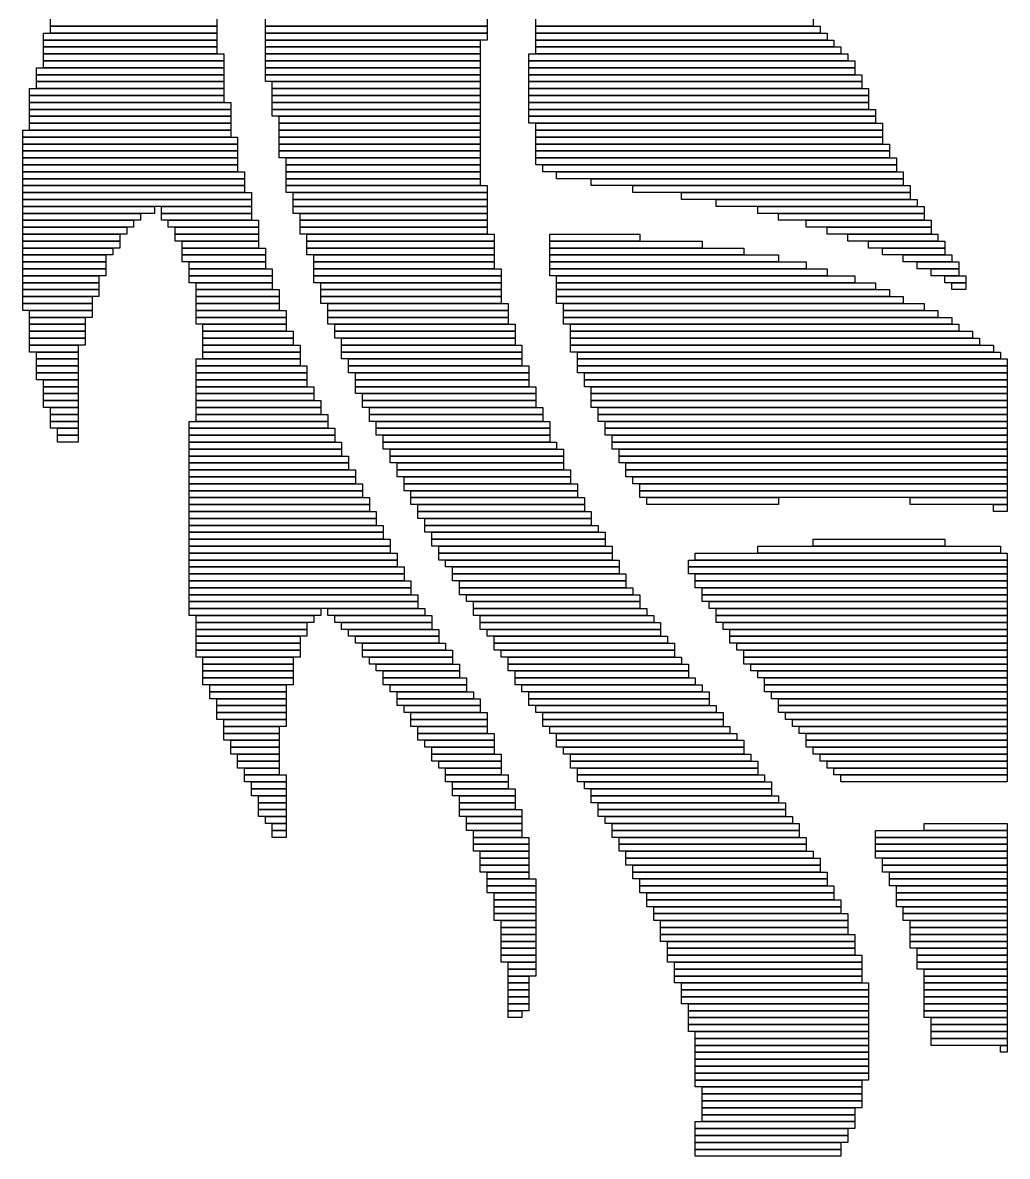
# Model space of a CAD drawing. Extents: x 445 to 599, y 347 to 678.
# Drawn here: x 457 to 599, y 347 to 510.5 of the extents above; entities that cross this region are included whole.
import ezdxf

# ---------------------------------------------------------------- set-up
doc = ezdxf.new("R2010")
doc.units = 0

msp = doc.modelspace()

# ---------------------------------------------------------------- linework, layer by layer
for p, q in [((461, 510), (461, 511)), ((485, 511), (485, 510)), ((492, 510), (492, 511)), ((524, 511), (524, 510)), ((531, 510), (531, 511)), ((571, 511), (571, 510)), ((460, 509), (485, 509)), ((460, 508), (460, 509)), ((485, 510), (461, 510)), ((461, 510), (485, 510)), ((461, 509), (461, 510)), ((485, 509), (461, 509)), ((485, 510), (485, 509)), ((485, 509), (485, 508)), ((524, 510), (492, 510)), ((492, 510), (524, 510)), ((492, 509), (492, 510)), ((524, 509), (492, 509)), ((492, 509), (524, 509)), ((492, 508), (492, 509)), ((524, 510), (524, 509)), ((524, 509), (524, 508)), ((571, 510), (531, 510)), ((531, 510), (572, 510)), ((531, 509), (531, 510)), ((572, 509), (531, 509)), ((531, 509), (573, 509)), ((531, 508), (531, 509)), ((572, 510), (572, 509)), ((573, 509), (573, 508)), ((485, 508), (460, 508)), ((460, 508), (485, 508)), ((460, 507), (460, 508)), ((485, 507), (460, 507)), ((460, 507), (485, 507)), ((460, 506), (460, 507)), ((485, 508), (485, 507)), ((485, 507), (485, 506)), ((524, 508), (492, 508)), ((492, 508), (523, 508)), ((492, 507), (492, 508)), ((523, 507), (492, 507)), ((492, 507), (523, 507)), ((492, 506), (492, 507)), ((523, 508), (523, 507)), ((523, 507), (523, 506)), ((573, 508), (531, 508)), ((531, 508), (574, 508)), ((531, 507), (531, 508)), ((574, 507), (531, 507)), ((531, 507), (575, 507)), ((531, 506), (531, 507)), ((574, 508), (574, 507)), ((575, 507), (575, 506)), ((485, 506), (460, 506)), ((460, 506), (486, 506)), ((460, 505), (460, 506)), ((486, 506), (486, 505)), ((523, 506), (492, 506)), ((492, 506), (523, 506)), ((492, 505), (492, 506)), ((523, 506), (523, 505)), ((530, 506), (576, 506)), ((530, 505), (530, 506)), ((575, 506), (531, 506)), ((576, 506), (576, 505)), ((459, 504), (486, 504)), ((459, 503), (459, 504)), ((486, 505), (460, 505)), ((460, 505), (486, 505)), ((460, 504), (460, 505)), ((486, 504), (460, 504)), ((486, 505), (486, 504)), ((486, 504), (486, 503)), ((523, 505), (492, 505)), ((492, 505), (523, 505)), ((492, 504), (492, 505)), ((523, 504), (492, 504)), ((492, 504), (523, 504)), ((492, 503), (492, 504)), ((523, 505), (523, 504)), ((523, 504), (523, 503)), ((576, 505), (530, 505)), ((530, 505), (577, 505)), ((530, 504), (530, 505)), ((577, 504), (530, 504)), ((530, 504), (577, 504)), ((530, 503), (530, 504)), ((577, 505), (577, 504)), ((577, 504), (577, 503)), ((486, 503), (459, 503)), ((459, 503), (486, 503)), ((459, 502), (459, 503)), ((486, 502), (459, 502)), ((459, 502), (486, 502)), ((459, 501), (459, 502)), ((486, 503), (486, 502)), ((486, 502), (486, 501)), ((523, 503), (492, 503)), ((492, 503), (523, 503)), ((492, 502), (492, 503)), ((523, 502), (492, 502)), ((493, 502), (523, 502)), ((493, 501), (493, 502)), ((523, 503), (523, 502)), ((523, 502), (523, 501)), ((577, 503), (530, 503)), ((530, 503), (578, 503)), ((530, 502), (530, 503)), ((578, 502), (530, 502)), ((530, 502), (578, 502)), ((530, 501), (530, 502)), ((578, 503), (578, 502)), ((578, 502), (578, 501)), ((458, 501), (486, 501)), ((458, 500), (458, 501)), ((486, 501), (459, 501)), ((486, 501), (486, 500)), ((523, 501), (493, 501)), ((493, 501), (523, 501)), ((493, 500), (493, 501)), ((523, 501), (523, 500)), ((578, 501), (530, 501)), ((530, 501), (579, 501)), ((530, 500), (530, 501)), ((579, 501), (579, 500)), ((486, 500), (458, 500)), ((458, 500), (486, 500)), ((458, 499), (458, 500)), ((486, 499), (458, 499)), ((458, 499), (487, 499)), ((458, 498), (458, 499)), ((486, 500), (486, 499)), ((487, 499), (487, 498)), ((523, 500), (493, 500)), ((493, 500), (523, 500)), ((493, 499), (493, 500)), ((523, 499), (493, 499)), ((493, 499), (523, 499)), ((493, 498), (493, 499)), ((523, 500), (523, 499)), ((523, 499), (523, 498)), ((579, 500), (530, 500)), ((530, 500), (579, 500)), ((530, 499), (530, 500)), ((579, 499), (530, 499)), ((530, 499), (579, 499)), ((530, 498), (530, 499)), ((579, 500), (579, 499)), ((579, 499), (579, 498)), ((487, 498), (458, 498)), ((458, 498), (487, 498)), ((458, 497), (458, 498)), ((487, 498), (487, 497)), ((523, 498), (493, 498)), ((493, 498), (523, 498)), ((493, 497), (493, 498)), ((523, 498), (523, 497)), ((579, 498), (530, 498)), ((530, 498), (580, 498)), ((530, 497), (530, 498)), ((580, 498), (580, 497)), ((487, 497), (458, 497)), ((458, 497), (487, 497)), ((458, 496), (458, 497)), ((487, 496), (458, 496)), ((458, 496), (487, 496)), ((458, 495), (458, 496)), ((487, 497), (487, 496)), ((487, 496), (487, 495)), ((523, 497), (493, 497)), ((494, 497), (523, 497)), ((494, 496), (494, 497)), ((523, 496), (494, 496)), ((494, 496), (523, 496)), ((494, 495), (494, 496)), ((523, 497), (523, 496)), ((523, 496), (523, 495)), ((580, 497), (530, 497)), ((530, 497), (580, 497)), ((530, 496), (530, 497)), ((580, 496), (530, 496)), ((531, 496), (581, 496)), ((531, 495), (531, 496)), ((580, 497), (580, 496)), ((581, 496), (581, 495)), ((457, 495), (487, 495)), ((457, 494), (457, 495)), ((487, 494), (457, 494)), ((457, 494), (488, 494)), ((457, 493), (457, 494)), ((487, 495), (458, 495)), ((487, 495), (487, 494)), ((488, 494), (488, 493)), ((523, 495), (494, 495)), ((494, 495), (523, 495)), ((494, 494), (494, 495)), ((523, 494), (494, 494)), ((494, 494), (523, 494)), ((494, 493), (494, 494)), ((523, 495), (523, 494)), ((523, 494), (523, 493)), ((581, 495), (531, 495)), ((531, 495), (581, 495)), ((531, 494), (531, 495)), ((581, 494), (531, 494)), ((531, 494), (581, 494)), ((531, 493), (531, 494)), ((581, 495), (581, 494)), ((581, 494), (581, 493)), ((488, 493), (457, 493)), ((457, 493), (488, 493)), ((457, 492), (457, 493)), ((488, 493), (488, 492)), ((523, 493), (494, 493)), ((494, 493), (523, 493)), ((494, 492), (494, 493)), ((523, 493), (523, 492)), ((581, 493), (531, 493)), ((531, 493), (582, 493)), ((531, 492), (531, 493)), ((582, 493), (582, 492)), ((488, 492), (457, 492)), ((457, 492), (488, 492)), ((457, 491), (457, 492)), ((488, 491), (457, 491)), ((457, 491), (488, 491)), ((457, 490), (457, 491)), ((488, 492), (488, 491)), ((488, 491), (488, 490)), ((523, 492), (494, 492)), ((494, 492), (523, 492)), ((494, 491), (494, 492)), ((523, 491), (494, 491)), ((495, 491), (523, 491)), ((495, 490), (495, 491)), ((523, 492), (523, 491)), ((523, 491), (523, 490)), ((582, 492), (531, 492)), ((531, 492), (582, 492)), ((531, 491), (531, 492)), ((582, 491), (531, 491)), ((531, 491), (583, 491)), ((531, 490), (531, 491)), ((582, 492), (582, 491)), ((583, 491), (583, 490)), ((488, 490), (457, 490)), ((457, 490), (488, 490)), ((457, 489), (457, 490)), ((488, 489), (457, 489)), ((457, 489), (489, 489)), ((457, 488), (457, 489)), ((488, 490), (488, 489)), ((489, 489), (489, 488)), ((523, 490), (495, 490)), ((495, 490), (523, 490)), ((495, 489), (495, 490)), ((523, 489), (495, 489)), ((495, 489), (523, 489)), ((495, 488), (495, 489)), ((523, 490), (523, 489)), ((523, 489), (523, 488)), ((583, 490), (531, 490)), ((532, 490), (583, 490)), ((532, 489), (532, 490)), ((583, 489), (532, 489)), ((534, 489), (584, 489)), ((534, 488), (534, 489)), ((583, 490), (583, 489)), ((584, 489), (584, 488)), ((489, 488), (457, 488)), ((457, 488), (489, 488)), ((457, 487), (457, 488)), ((489, 488), (489, 487)), ((523, 488), (495, 488)), ((495, 488), (523, 488)), ((495, 487), (495, 488)), ((523, 488), (523, 487)), ((584, 488), (534, 488)), ((539, 488), (584, 488)), ((539, 487), (539, 488)), ((584, 488), (584, 487)), ((489, 487), (457, 487)), ((457, 487), (489, 487)), ((457, 486), (457, 487)), ((489, 486), (457, 486)), ((457, 486), (490, 486)), ((457, 485), (457, 486)), ((489, 487), (489, 486)), ((490, 486), (490, 485)), ((523, 487), (495, 487)), ((495, 487), (524, 487)), ((495, 486), (495, 487)), ((524, 486), (495, 486)), ((496, 486), (524, 486)), ((496, 485), (496, 486)), ((524, 487), (524, 486)), ((524, 486), (524, 485)), ((584, 487), (539, 487)), ((545, 487), (585, 487)), ((545, 486), (545, 487)), ((585, 486), (545, 486)), ((552, 486), (585, 486)), ((552, 485), (552, 486)), ((585, 487), (585, 486)), ((585, 486), (585, 485)), ((490, 485), (457, 485)), ((457, 485), (490, 485)), ((457, 484), (457, 485)), ((490, 484), (457, 484)), ((457, 484), (476, 484)), ((457, 483), (457, 484)), ((476, 484), (476, 483)), ((477, 484), (490, 484)), ((477, 483), (477, 484)), ((490, 485), (490, 484)), ((490, 484), (490, 483)), ((524, 485), (496, 485)), ((496, 485), (524, 485)), ((496, 484), (496, 485)), ((524, 484), (496, 484)), ((496, 484), (524, 484)), ((496, 483), (496, 484)), ((524, 485), (524, 484)), ((524, 484), (524, 483)), ((585, 485), (552, 485)), ((557, 485), (586, 485)), ((557, 484), (557, 485)), ((586, 484), (557, 484)), ((563, 484), (587, 484)), ((563, 483), (563, 484)), ((586, 485), (586, 484)), ((587, 484), (587, 483)), ((476, 483), (457, 483)), ((457, 483), (474, 483)), ((457, 482), (457, 483)), ((474, 483), (474, 482)), ((490, 483), (477, 483)), ((477, 483), (490, 483)), ((477, 482), (477, 483)), ((490, 483), (490, 482)), ((524, 483), (496, 483)), ((497, 483), (524, 483)), ((497, 482), (497, 483)), ((524, 483), (524, 482)), ((587, 483), (563, 483)), ((566, 483), (587, 483)), ((566, 482), (566, 483)), ((587, 483), (587, 482)), ((474, 482), (457, 482)), ((457, 482), (473, 482)), ((457, 481), (457, 482)), ((473, 481), (457, 481)), ((457, 481), (472, 481)), ((457, 480), (457, 481)), ((472, 481), (472, 480)), ((473, 482), (473, 481)), ((490, 482), (477, 482)), ((478, 482), (491, 482)), ((478, 481), (478, 482)), ((491, 481), (478, 481)), ((479, 481), (491, 481)), ((479, 480), (479, 481)), ((491, 482), (491, 481)), ((491, 481), (491, 480)), ((524, 482), (497, 482)), ((497, 482), (524, 482)), ((497, 481), (497, 482)), ((524, 481), (497, 481)), ((497, 481), (524, 481)), ((497, 480), (497, 481)), ((524, 482), (524, 481)), ((524, 481), (524, 480)), ((587, 482), (566, 482)), ((570, 482), (588, 482)), ((570, 481), (570, 482)), ((588, 481), (570, 481)), ((573, 481), (588, 481)), ((573, 480), (573, 481)), ((588, 482), (588, 481)), ((588, 481), (588, 480)), ((472, 480), (457, 480)), ((457, 480), (471, 480)), ((457, 479), (457, 480)), ((471, 480), (471, 479)), ((491, 480), (479, 480)), ((479, 480), (491, 480)), ((479, 479), (479, 480)), ((491, 480), (491, 479)), ((524, 480), (497, 480)), ((498, 480), (525, 480)), ((498, 479), (498, 480)), ((525, 480), (525, 479)), ((533, 480), (546, 480)), ((533, 479), (533, 480)), ((546, 480), (546, 479)), ((588, 480), (573, 480)), ((576, 480), (589, 480)), ((576, 479), (576, 480)), ((589, 480), (589, 479)), ((471, 479), (457, 479)), ((457, 479), (471, 479)), ((457, 478), (457, 479)), ((471, 478), (457, 478)), ((457, 478), (470, 478)), ((457, 477), (457, 478)), ((470, 478), (470, 477)), ((471, 479), (471, 478)), ((491, 479), (479, 479)), ((480, 479), (491, 479)), ((480, 478), (480, 479)), ((491, 478), (480, 478)), ((480, 478), (492, 478)), ((480, 477), (480, 478)), ((491, 479), (491, 478)), ((492, 478), (492, 477)), ((525, 479), (498, 479)), ((498, 479), (525, 479)), ((498, 478), (498, 479)), ((525, 478), (498, 478)), ((498, 478), (525, 478)), ((498, 477), (498, 478)), ((525, 479), (525, 478)), ((525, 478), (525, 477)), ((546, 479), (533, 479)), ((533, 479), (555, 479)), ((533, 478), (533, 479)), ((555, 478), (533, 478)), ((533, 478), (561, 478)), ((533, 477), (533, 478)), ((555, 479), (555, 478)), ((561, 478), (561, 477)), ((589, 479), (576, 479)), ((579, 479), (590, 479)), ((579, 478), (579, 479)), ((590, 478), (579, 478)), ((581, 478), (590, 478)), ((581, 477), (581, 478)), ((590, 479), (590, 478)), ((590, 478), (590, 477)), ((470, 477), (457, 477)), ((457, 477), (469, 477)), ((457, 476), (457, 477)), ((469, 476), (457, 476)), ((457, 476), (469, 476)), ((457, 475), (457, 476)), ((469, 477), (469, 476)), ((469, 476), (469, 475)), ((492, 477), (480, 477)), ((480, 477), (492, 477)), ((480, 476), (480, 477)), ((492, 476), (480, 476)), ((481, 476), (492, 476)), ((481, 475), (481, 476)), ((492, 477), (492, 476)), ((492, 476), (492, 475)), ((525, 477), (498, 477)), ((499, 477), (525, 477)), ((499, 476), (499, 477)), ((525, 476), (499, 476)), ((499, 476), (525, 476)), ((499, 475), (499, 476)), ((525, 477), (525, 476)), ((525, 476), (525, 475)), ((561, 477), (533, 477)), ((533, 477), (566, 477)), ((533, 476), (533, 477)), ((566, 476), (533, 476)), ((533, 476), (570, 476)), ((533, 475), (533, 476)), ((566, 477), (566, 476)), ((570, 476), (570, 475)), ((590, 477), (581, 477)), ((584, 477), (591, 477)), ((584, 476), (584, 477)), ((591, 476), (584, 476)), ((586, 476), (592, 476)), ((586, 475), (586, 476)), ((591, 477), (591, 476)), ((592, 476), (592, 475)), ((469, 475), (457, 475)), ((457, 475), (469, 475)), ((457, 474), (457, 475)), ((469, 475), (469, 474)), ((492, 475), (481, 475)), ((481, 475), (493, 475)), ((481, 474), (481, 475)), ((493, 475), (493, 474)), ((525, 475), (499, 475)), ((499, 475), (526, 475)), ((499, 474), (499, 475)), ((526, 475), (526, 474)), ((570, 475), (533, 475)), ((533, 475), (573, 475)), ((533, 474), (533, 475)), ((573, 475), (573, 474)), ((592, 475), (586, 475)), ((588, 475), (592, 475)), ((588, 474), (588, 475)), ((592, 475), (592, 474)), ((469, 474), (457, 474)), ((457, 474), (468, 474)), ((457, 473), (457, 474)), ((468, 473), (457, 473)), ((457, 473), (468, 473)), ((457, 472), (457, 473)), ((468, 474), (468, 473)), ((468, 473), (468, 472)), ((493, 474), (481, 474)), ((481, 474), (493, 474)), ((481, 473), (481, 474)), ((493, 473), (481, 473)), ((482, 473), (493, 473)), ((482, 472), (482, 473)), ((493, 474), (493, 473)), ((493, 473), (493, 472)), ((526, 474), (499, 474)), ((499, 474), (526, 474)), ((499, 473), (499, 474)), ((526, 473), (499, 473)), ((500, 473), (526, 473)), ((500, 472), (500, 473)), ((526, 474), (526, 473)), ((526, 473), (526, 472)), ((573, 474), (533, 474)), ((534, 474), (577, 474)), ((534, 473), (534, 474)), ((577, 473), (534, 473)), ((534, 473), (580, 473)), ((534, 472), (534, 473)), ((577, 474), (577, 473)), ((580, 473), (580, 472)), ((592, 474), (588, 474)), ((590, 474), (593, 474)), ((590, 473), (590, 474)), ((593, 473), (590, 473)), ((591, 473), (593, 473)), ((591, 472), (591, 473)), ((593, 474), (593, 473)), ((593, 473), (593, 472)), ((468, 472), (457, 472)), ((457, 472), (468, 472)), ((457, 471), (457, 472)), ((468, 471), (457, 471)), ((457, 471), (467, 471)), ((457, 470), (457, 471)), ((467, 471), (467, 470)), ((468, 472), (468, 471)), ((493, 472), (482, 472)), ((482, 472), (494, 472)), ((482, 471), (482, 472)), ((494, 471), (482, 471)), ((482, 471), (494, 471)), ((482, 470), (482, 471)), ((494, 472), (494, 471)), ((494, 471), (494, 470)), ((526, 472), (500, 472)), ((500, 472), (526, 472)), ((500, 471), (500, 472)), ((526, 471), (500, 471)), ((500, 471), (526, 471)), ((500, 470), (500, 471)), ((526, 472), (526, 471)), ((526, 471), (526, 470)), ((580, 472), (534, 472)), ((534, 472), (582, 472)), ((534, 471), (534, 472)), ((582, 471), (534, 471)), ((534, 471), (584, 471)), ((534, 470), (534, 471)), ((582, 472), (582, 471)), ((584, 471), (584, 470)), ((593, 472), (591, 472)), ((467, 470), (457, 470)), ((457, 470), (467, 470)), ((457, 469), (457, 470)), ((467, 470), (467, 469)), ((494, 470), (482, 470)), ((482, 470), (494, 470)), ((482, 469), (482, 470)), ((494, 470), (494, 469)), ((526, 470), (500, 470)), ((501, 470), (527, 470)), ((501, 469), (501, 470)), ((527, 470), (527, 469)), ((584, 470), (534, 470)), ((535, 470), (587, 470)), ((535, 469), (535, 470)), ((587, 470), (587, 469)), ((467, 469), (457, 469)), ((458, 469), (467, 469)), ((458, 468), (458, 469)), ((467, 468), (458, 468)), ((458, 468), (466, 468)), ((458, 467), (458, 468)), ((466, 468), (466, 467)), ((467, 469), (467, 468)), ((494, 469), (482, 469)), ((482, 469), (495, 469)), ((482, 468), (482, 469)), ((495, 468), (482, 468)), ((482, 468), (495, 468)), ((482, 467), (482, 468)), ((495, 469), (495, 468)), ((495, 468), (495, 467)), ((527, 469), (501, 469)), ((501, 469), (527, 469)), ((501, 468), (501, 469)), ((527, 468), (501, 468)), ((501, 468), (527, 468)), ((501, 467), (501, 468)), ((527, 469), (527, 468)), ((527, 468), (527, 467)), ((587, 469), (535, 469)), ((535, 469), (589, 469)), ((535, 468), (535, 469)), ((589, 468), (535, 468)), ((535, 468), (591, 468)), ((535, 467), (535, 468)), ((589, 469), (589, 468)), ((591, 468), (591, 467)), ((466, 467), (458, 467)), ((458, 467), (466, 467)), ((458, 466), (458, 467)), ((466, 466), (458, 466)), ((458, 466), (466, 466)), ((458, 465), (458, 466)), ((466, 467), (466, 466)), ((466, 466), (466, 465)), ((495, 467), (482, 467)), ((483, 467), (495, 467)), ((483, 466), (483, 467)), ((495, 466), (483, 466)), ((483, 466), (496, 466)), ((483, 465), (483, 466)), ((495, 467), (495, 466)), ((496, 466), (496, 465)), ((527, 467), (501, 467)), ((502, 467), (528, 467)), ((502, 466), (502, 467)), ((528, 466), (502, 466)), ((502, 466), (528, 466)), ((502, 465), (502, 466)), ((528, 467), (528, 466)), ((528, 466), (528, 465)), ((591, 467), (535, 467)), ((536, 467), (592, 467)), ((536, 466), (536, 467)), ((592, 466), (536, 466)), ((536, 466), (594, 466)), ((536, 465), (536, 466)), ((592, 467), (592, 466)), ((594, 466), (594, 465)), ((466, 465), (458, 465)), ((458, 465), (466, 465)), ((458, 464), (458, 465)), ((466, 465), (466, 464)), ((496, 465), (483, 465)), ((483, 465), (496, 465)), ((483, 464), (483, 465)), ((496, 465), (496, 464)), ((528, 465), (502, 465)), ((503, 465), (528, 465)), ((503, 464), (503, 465)), ((528, 465), (528, 464)), ((594, 465), (536, 465)), ((536, 465), (595, 465)), ((536, 464), (536, 465)), ((595, 465), (595, 464)), ((466, 464), (458, 464)), ((458, 464), (465, 464)), ((458, 463), (458, 464)), ((465, 463), (458, 463)), ((459, 463), (465, 463)), ((459, 462), (459, 463)), ((465, 464), (465, 463)), ((465, 463), (465, 462)), ((496, 464), (483, 464)), ((483, 464), (497, 464)), ((483, 463), (483, 464)), ((497, 463), (483, 463)), ((483, 463), (497, 463)), ((483, 462), (483, 463)), ((497, 464), (497, 463)), ((497, 463), (497, 462)), ((528, 464), (503, 464)), ((503, 464), (529, 464)), ((503, 463), (503, 464)), ((529, 463), (503, 463)), ((503, 463), (529, 463)), ((503, 462), (503, 463)), ((529, 464), (529, 463)), ((529, 463), (529, 462)), ((595, 464), (536, 464)), ((536, 464), (597, 464)), ((536, 463), (536, 464)), ((597, 463), (536, 463)), ((537, 463), (598, 463)), ((537, 462), (537, 463)), ((597, 464), (597, 463)), ((598, 463), (598, 462)), ((465, 462), (459, 462)), ((459, 462), (465, 462)), ((459, 461), (459, 462)), ((465, 462), (465, 461)), ((482, 462), (497, 462)), ((482, 461), (482, 462)), ((497, 462), (483, 462)), ((497, 462), (497, 461)), ((529, 462), (503, 462)), ((504, 462), (529, 462)), ((504, 461), (504, 462)), ((529, 462), (529, 461)), ((598, 462), (537, 462)), ((537, 462), (599, 462)), ((537, 461), (537, 462)), ((599, 462), (599, 461)), ((465, 461), (459, 461)), ((459, 461), (465, 461)), ((459, 460), (459, 461)), ((465, 460), (459, 460)), ((459, 460), (465, 460)), ((459, 459), (459, 460)), ((465, 461), (465, 460)), ((465, 460), (465, 459)), ((497, 461), (482, 461)), ((482, 461), (498, 461)), ((482, 460), (482, 461)), ((498, 460), (482, 460)), ((482, 460), (498, 460)), ((482, 459), (482, 460)), ((498, 461), (498, 460)), ((498, 460), (498, 459)), ((529, 461), (504, 461)), ((504, 461), (530, 461)), ((504, 460), (504, 461)), ((530, 460), (504, 460)), ((505, 460), (530, 460)), ((505, 459), (505, 460)), ((530, 461), (530, 460)), ((530, 460), (530, 459)), ((599, 461), (537, 461)), ((537, 461), (599, 461)), ((537, 460), (537, 461)), ((599, 460), (537, 460)), ((538, 460), (599, 460)), ((538, 459), (538, 460)), ((599, 461), (599, 460)), ((599, 460), (599, 459)), ((465, 459), (459, 459)), ((460, 459), (465, 459)), ((460, 458), (460, 459)), ((465, 458), (460, 458)), ((460, 458), (465, 458)), ((460, 457), (460, 458)), ((465, 459), (465, 458)), ((465, 458), (465, 457)), ((498, 459), (482, 459)), ((482, 459), (498, 459)), ((482, 458), (482, 459)), ((498, 458), (482, 458)), ((482, 458), (499, 458)), ((482, 457), (482, 458)), ((498, 459), (498, 458)), ((499, 458), (499, 457)), ((530, 459), (505, 459)), ((505, 459), (530, 459)), ((505, 458), (505, 459)), ((530, 458), (505, 458)), ((505, 458), (531, 458)), ((505, 457), (505, 458)), ((530, 459), (530, 458)), ((531, 458), (531, 457)), ((599, 459), (538, 459)), ((538, 459), (599, 459)), ((538, 458), (538, 459)), ((599, 458), (538, 458)), ((539, 458), (599, 458)), ((539, 457), (539, 458)), ((599, 459), (599, 458)), ((599, 458), (599, 457)), ((465, 457), (460, 457)), ((460, 457), (465, 457)), ((460, 456), (460, 457)), ((465, 457), (465, 456)), ((499, 457), (482, 457)), ((482, 457), (499, 457)), ((482, 456), (482, 457)), ((499, 457), (499, 456)), ((531, 457), (505, 457)), ((506, 457), (531, 457)), ((506, 456), (506, 457)), ((531, 457), (531, 456)), ((599, 457), (539, 457)), ((539, 457), (599, 457)), ((539, 456), (539, 457)), ((599, 457), (599, 456)), ((465, 456), (460, 456)), ((460, 456), (465, 456)), ((460, 455), (460, 456)), ((465, 455), (460, 455)), ((461, 455), (465, 455)), ((461, 454), (461, 455)), ((465, 456), (465, 455)), ((465, 455), (465, 454)), ((499, 456), (482, 456)), ((482, 456), (500, 456)), ((482, 455), (482, 456)), ((500, 455), (482, 455)), ((482, 455), (500, 455)), ((482, 454), (482, 455)), ((500, 456), (500, 455)), ((500, 455), (500, 454)), ((531, 456), (506, 456)), ((506, 456), (531, 456)), ((506, 455), (506, 456)), ((531, 455), (506, 455)), ((507, 455), (532, 455)), ((507, 454), (507, 455)), ((531, 456), (531, 455)), ((532, 455), (532, 454)), ((599, 456), (539, 456)), ((539, 456), (599, 456)), ((539, 455), (539, 456)), ((599, 455), (539, 455)), ((540, 455), (599, 455)), ((540, 454), (540, 455)), ((599, 456), (599, 455)), ((599, 455), (599, 454)), ((465, 454), (461, 454)), ((461, 454), (465, 454)), ((461, 453), (461, 454)), ((465, 453), (461, 453)), ((461, 453), (465, 453)), ((461, 452), (461, 453)), ((465, 454), (465, 453)), ((465, 453), (465, 452)), ((481, 453), (501, 453)), ((481, 452), (481, 453)), ((500, 454), (482, 454)), ((482, 454), (501, 454)), ((482, 453), (482, 454)), ((501, 453), (482, 453)), ((501, 454), (501, 453)), ((501, 453), (501, 452)), ((532, 454), (507, 454)), ((507, 454), (532, 454)), ((507, 453), (507, 454)), ((532, 453), (507, 453)), ((508, 453), (533, 453)), ((508, 452), (508, 453)), ((532, 454), (532, 453)), ((533, 453), (533, 452)), ((599, 454), (540, 454)), ((540, 454), (599, 454)), ((540, 453), (540, 454)), ((599, 453), (540, 453)), ((541, 453), (599, 453)), ((541, 452), (541, 453)), ((599, 454), (599, 453)), ((599, 453), (599, 452)), ((465, 452), (461, 452)), ((462, 452), (465, 452)), ((462, 451), (462, 452)), ((465, 452), (465, 451)), ((501, 452), (481, 452)), ((481, 452), (502, 452)), ((481, 451), (481, 452)), ((502, 452), (502, 451)), ((533, 452), (508, 452)), ((508, 452), (533, 452)), ((508, 451), (508, 452)), ((533, 452), (533, 451)), ((599, 452), (541, 452)), ((541, 452), (599, 452)), ((541, 451), (541, 452)), ((599, 452), (599, 451)), ((465, 451), (462, 451)), ((462, 451), (465, 451)), ((462, 450), (462, 451)), ((465, 450), (462, 450)), ((465, 451), (465, 450)), ((502, 451), (481, 451)), ((481, 451), (502, 451)), ((481, 450), (481, 451)), ((502, 450), (481, 450)), ((481, 450), (503, 450)), ((481, 449), (481, 450)), ((502, 451), (502, 450)), ((503, 450), (503, 449)), ((533, 451), (508, 451)), ((509, 451), (533, 451)), ((509, 450), (509, 451)), ((533, 450), (509, 450)), ((509, 450), (534, 450)), ((509, 449), (509, 450)), ((533, 451), (533, 450)), ((534, 450), (534, 449)), ((599, 451), (541, 451)), ((542, 451), (599, 451)), ((542, 450), (542, 451)), ((599, 450), (542, 450)), ((542, 450), (599, 450)), ((542, 449), (542, 450)), ((599, 451), (599, 450)), ((599, 450), (599, 449)), ((503, 449), (481, 449)), ((481, 449), (503, 449)), ((481, 448), (481, 449)), ((503, 448), (481, 448)), ((481, 448), (504, 448)), ((481, 447), (481, 448)), ((503, 449), (503, 448)), ((504, 448), (504, 447)), ((534, 449), (509, 449)), ((510, 449), (535, 449)), ((510, 448), (510, 449)), ((535, 448), (510, 448)), ((510, 448), (535, 448)), ((510, 447), (510, 448)), ((535, 449), (535, 448)), ((535, 448), (535, 447)), ((599, 449), (542, 449)), ((543, 449), (599, 449)), ((543, 448), (543, 449)), ((599, 448), (543, 448)), ((543, 448), (599, 448)), ((543, 447), (543, 448)), ((599, 449), (599, 448)), ((599, 448), (599, 447)), ((504, 447), (481, 447)), ((481, 447), (504, 447)), ((481, 446), (481, 447)), ((504, 447), (504, 446)), ((535, 447), (510, 447)), ((511, 447), (535, 447)), ((511, 446), (511, 447)), ((535, 447), (535, 446)), ((599, 447), (543, 447)), ((544, 447), (599, 447)), ((544, 446), (544, 447)), ((599, 447), (599, 446)), ((504, 446), (481, 446)), ((481, 446), (505, 446)), ((481, 445), (481, 446)), ((505, 445), (481, 445)), ((481, 445), (505, 445)), ((481, 444), (481, 445)), ((505, 446), (505, 445)), ((505, 445), (505, 444)), ((535, 446), (511, 446)), ((511, 446), (536, 446)), ((511, 445), (511, 446)), ((536, 445), (511, 445)), ((512, 445), (536, 445)), ((512, 444), (512, 445)), ((536, 446), (536, 445)), ((536, 445), (536, 444)), ((599, 446), (544, 446)), ((544, 446), (599, 446)), ((544, 445), (544, 446)), ((599, 445), (544, 445)), ((545, 445), (599, 445)), ((545, 444), (545, 445)), ((599, 446), (599, 445)), ((599, 445), (599, 444)), ((505, 444), (481, 444)), ((481, 444), (506, 444)), ((481, 443), (481, 444)), ((506, 444), (506, 443)), ((536, 444), (512, 444)), ((512, 444), (537, 444)), ((512, 443), (512, 444)), ((537, 444), (537, 443)), ((599, 444), (545, 444)), ((546, 444), (599, 444)), ((546, 443), (546, 444)), ((599, 444), (599, 443)), ((506, 443), (481, 443)), ((481, 443), (506, 443)), ((481, 442), (481, 443)), ((506, 442), (481, 442)), ((481, 442), (507, 442)), ((481, 441), (481, 442)), ((506, 443), (506, 442)), ((507, 442), (507, 441)), ((537, 443), (512, 443)), ((513, 443), (537, 443)), ((513, 442), (513, 443)), ((537, 442), (513, 442)), ((513, 442), (538, 442)), ((513, 441), (513, 442)), ((537, 443), (537, 442)), ((538, 442), (538, 441)), ((599, 443), (546, 443)), ((546, 443), (599, 443)), ((546, 442), (546, 443)), ((599, 442), (546, 442)), ((547, 442), (566, 442)), ((547, 441), (547, 442)), ((566, 442), (566, 441)), ((585, 442), (599, 442)), ((585, 441), (585, 442)), ((599, 443), (599, 442)), ((599, 442), (599, 441)), ((507, 441), (481, 441)), ((481, 441), (507, 441)), ((481, 440), (481, 441)), ((507, 440), (481, 440)), ((481, 440), (508, 440)), ((481, 439), (481, 440)), ((507, 441), (507, 440)), ((508, 440), (508, 439)), ((538, 441), (513, 441)), ((514, 441), (538, 441)), ((514, 440), (514, 441)), ((538, 440), (514, 440)), ((514, 440), (539, 440)), ((514, 439), (514, 440)), ((538, 441), (538, 440)), ((539, 440), (539, 439)), ((566, 441), (547, 441)), ((599, 441), (585, 441)), ((597, 441), (599, 441)), ((597, 440), (597, 441)), ((599, 440), (597, 440)), ((599, 441), (599, 440)), ((508, 439), (481, 439)), ((481, 439), (508, 439)), ((481, 438), (481, 439)), ((508, 439), (508, 438)), ((539, 439), (514, 439)), ((515, 439), (539, 439)), ((515, 438), (515, 439)), ((539, 439), (539, 438)), ((508, 438), (481, 438)), ((481, 438), (509, 438)), ((481, 437), (481, 438)), ((509, 437), (481, 437)), ((481, 437), (509, 437)), ((481, 436), (481, 437)), ((509, 438), (509, 437)), ((509, 437), (509, 436)), ((539, 438), (515, 438)), ((515, 438), (540, 438)), ((515, 437), (515, 438)), ((540, 437), (515, 437)), ((516, 437), (541, 437)), ((516, 436), (516, 437)), ((540, 438), (540, 437)), ((541, 437), (541, 436)), ((509, 436), (481, 436)), ((481, 436), (510, 436)), ((481, 435), (481, 436)), ((510, 435), (481, 435)), ((481, 435), (510, 435)), ((481, 434), (481, 435)), ((510, 436), (510, 435)), ((510, 435), (510, 434)), ((541, 436), (516, 436)), ((516, 436), (541, 436)), ((516, 435), (516, 436)), ((541, 435), (516, 435)), ((517, 435), (542, 435)), ((517, 434), (517, 435)), ((541, 436), (541, 435)), ((542, 435), (542, 434)), ((563, 435), (598, 435)), ((563, 434), (563, 435)), ((571, 436), (590, 436)), ((571, 435), (571, 436)), ((590, 435), (571, 435)), ((590, 436), (590, 435)), ((598, 435), (598, 434)), ((510, 434), (481, 434)), ((481, 434), (511, 434)), ((481, 433), (481, 434)), ((511, 434), (511, 433)), ((542, 434), (517, 434)), ((517, 434), (542, 434)), ((517, 433), (517, 434)), ((542, 434), (542, 433)), ((554, 434), (599, 434)), ((554, 433), (554, 434)), ((598, 434), (563, 434)), ((599, 434), (599, 433)), ((511, 433), (481, 433)), ((481, 433), (511, 433)), ((481, 432), (481, 433)), ((511, 432), (481, 432)), ((481, 432), (512, 432)), ((481, 431), (481, 432)), ((511, 433), (511, 432)), ((512, 432), (512, 431)), ((542, 433), (517, 433)), ((518, 433), (543, 433)), ((518, 432), (518, 433)), ((543, 432), (518, 432)), ((519, 432), (543, 432)), ((519, 431), (519, 432)), ((543, 433), (543, 432)), ((543, 432), (543, 431)), ((553, 433), (599, 433)), ((553, 432), (553, 433)), ((599, 432), (553, 432)), ((553, 432), (599, 432)), ((553, 431), (553, 432)), ((599, 433), (554, 433)), ((599, 433), (599, 432)), ((599, 432), (599, 431)), ((512, 431), (481, 431)), ((481, 431), (512, 431)), ((481, 430), (481, 431)), ((512, 431), (512, 430)), ((543, 431), (519, 431)), ((519, 431), (544, 431)), ((519, 430), (519, 431)), ((544, 431), (544, 430)), ((599, 431), (553, 431)), ((554, 431), (599, 431)), ((554, 430), (554, 431)), ((599, 431), (599, 430)), ((512, 430), (481, 430)), ((481, 430), (513, 430)), ((481, 429), (481, 430)), ((513, 429), (481, 429)), ((481, 429), (513, 429)), ((481, 428), (481, 429)), ((513, 430), (513, 429)), ((513, 429), (513, 428)), ((544, 430), (519, 430)), ((520, 430), (544, 430)), ((520, 429), (520, 430)), ((544, 429), (520, 429)), ((520, 429), (545, 429)), ((520, 428), (520, 429)), ((544, 430), (544, 429)), ((545, 429), (545, 428)), ((599, 430), (554, 430)), ((554, 430), (599, 430)), ((554, 429), (554, 430)), ((599, 429), (554, 429)), ((555, 429), (599, 429)), ((555, 428), (555, 429)), ((599, 430), (599, 429)), ((599, 429), (599, 428)), ((513, 428), (481, 428)), ((481, 428), (514, 428)), ((481, 427), (481, 428)), ((514, 427), (481, 427)), ((481, 427), (514, 427)), ((481, 426), (481, 427)), ((514, 428), (514, 427)), ((514, 427), (514, 426)), ((545, 428), (520, 428)), ((521, 428), (546, 428)), ((521, 427), (521, 428)), ((546, 427), (521, 427)), ((522, 427), (546, 427)), ((522, 426), (522, 427)), ((546, 428), (546, 427)), ((546, 427), (546, 426)), ((599, 428), (555, 428)), ((555, 428), (599, 428)), ((555, 427), (555, 428)), ((599, 427), (555, 427)), ((556, 427), (599, 427)), ((556, 426), (556, 427)), ((599, 428), (599, 427)), ((599, 427), (599, 426)), ((514, 426), (481, 426)), ((481, 426), (500, 426)), ((481, 425), (481, 426)), ((500, 426), (500, 425)), ((501, 426), (515, 426)), ((501, 425), (501, 426)), ((515, 426), (515, 425)), ((546, 426), (522, 426)), ((522, 426), (547, 426)), ((522, 425), (522, 426)), ((547, 426), (547, 425)), ((599, 426), (556, 426)), ((557, 426), (599, 426)), ((557, 425), (557, 426)), ((599, 426), (599, 425)), ((500, 425), (481, 425)), ((482, 425), (499, 425)), ((482, 424), (482, 425)), ((499, 424), (482, 424)), ((482, 424), (498, 424)), ((482, 423), (482, 424)), ((498, 424), (498, 423)), ((499, 425), (499, 424)), ((515, 425), (501, 425)), ((502, 425), (516, 425)), ((502, 424), (502, 425)), ((516, 424), (502, 424)), ((503, 424), (516, 424)), ((503, 423), (503, 424)), ((516, 425), (516, 424)), ((516, 424), (516, 423)), ((547, 425), (522, 425)), ((523, 425), (548, 425)), ((523, 424), (523, 425)), ((548, 424), (523, 424)), ((523, 424), (549, 424)), ((523, 423), (523, 424)), ((548, 425), (548, 424)), ((549, 424), (549, 423)), ((599, 425), (557, 425)), ((557, 425), (599, 425)), ((557, 424), (557, 425)), ((599, 424), (557, 424)), ((558, 424), (599, 424)), ((558, 423), (558, 424)), ((599, 425), (599, 424)), ((599, 424), (599, 423)), ((498, 423), (482, 423)), ((482, 423), (498, 423)), ((482, 422), (482, 423)), ((498, 422), (482, 422)), ((482, 422), (497, 422)), ((482, 421), (482, 422)), ((497, 422), (497, 421)), ((498, 423), (498, 422)), ((516, 423), (503, 423)), ((504, 423), (517, 423)), ((504, 422), (504, 423)), ((517, 422), (504, 422)), ((505, 422), (517, 422)), ((505, 421), (505, 422)), ((517, 423), (517, 422)), ((517, 422), (517, 421)), ((549, 423), (523, 423)), ((524, 423), (549, 423)), ((524, 422), (524, 423)), ((549, 422), (524, 422)), ((525, 422), (550, 422)), ((525, 421), (525, 422)), ((549, 423), (549, 422)), ((550, 422), (550, 421)), ((599, 423), (558, 423)), ((559, 423), (599, 423)), ((559, 422), (559, 423)), ((599, 422), (559, 422)), ((559, 422), (599, 422)), ((559, 421), (559, 422)), ((599, 423), (599, 422)), ((599, 422), (599, 421)), ((497, 421), (482, 421)), ((482, 421), (497, 421)), ((482, 420), (482, 421)), ((497, 421), (497, 420)), ((517, 421), (505, 421)), ((506, 421), (518, 421)), ((506, 420), (506, 421)), ((518, 421), (518, 420)), ((550, 421), (525, 421)), ((525, 421), (551, 421)), ((525, 420), (525, 421)), ((551, 421), (551, 420)), ((599, 421), (559, 421)), ((560, 421), (599, 421)), ((560, 420), (560, 421)), ((599, 421), (599, 420)), ((497, 420), (482, 420)), ((482, 420), (497, 420)), ((482, 419), (482, 420)), ((497, 419), (482, 419)), ((483, 419), (496, 419)), ((483, 418), (483, 419)), ((496, 419), (496, 418)), ((497, 420), (497, 419)), ((518, 420), (506, 420)), ((506, 420), (519, 420)), ((506, 419), (506, 420)), ((519, 419), (506, 419)), ((507, 419), (519, 419)), ((507, 418), (507, 419)), ((519, 420), (519, 419)), ((519, 419), (519, 418)), ((551, 420), (525, 420)), ((526, 420), (551, 420)), ((526, 419), (526, 420)), ((551, 419), (526, 419)), ((527, 419), (552, 419)), ((527, 418), (527, 419)), ((551, 420), (551, 419)), ((552, 419), (552, 418)), ((599, 420), (560, 420)), ((561, 420), (599, 420)), ((561, 419), (561, 420)), ((599, 419), (561, 419)), ((561, 419), (599, 419)), ((561, 418), (561, 419)), ((599, 420), (599, 419)), ((599, 419), (599, 418)), ((496, 418), (483, 418)), ((483, 418), (496, 418)), ((483, 417), (483, 418)), ((496, 417), (483, 417)), ((483, 417), (496, 417)), ((483, 416), (483, 417)), ((496, 418), (496, 417)), ((496, 417), (496, 416)), ((519, 418), (507, 418)), ((508, 418), (520, 418)), ((508, 417), (508, 418)), ((520, 417), (508, 417)), ((509, 417), (520, 417)), ((509, 416), (509, 417)), ((520, 418), (520, 417)), ((520, 417), (520, 416)), ((552, 418), (527, 418)), ((527, 418), (553, 418)), ((527, 417), (527, 418)), ((553, 417), (527, 417)), ((528, 417), (553, 417)), ((528, 416), (528, 417)), ((553, 418), (553, 417)), ((553, 417), (553, 416)), ((599, 418), (561, 418)), ((562, 418), (599, 418)), ((562, 417), (562, 418)), ((599, 417), (562, 417)), ((563, 417), (599, 417)), ((563, 416), (563, 417)), ((599, 418), (599, 417)), ((599, 417), (599, 416)), ((496, 416), (483, 416)), ((483, 416), (496, 416)), ((483, 415), (483, 416)), ((496, 416), (496, 415)), ((520, 416), (509, 416)), ((509, 416), (521, 416)), ((509, 415), (509, 416)), ((521, 416), (521, 415)), ((553, 416), (528, 416)), ((528, 416), (554, 416)), ((528, 415), (528, 416)), ((554, 416), (554, 415)), ((599, 416), (563, 416)), ((564, 416), (599, 416)), ((564, 415), (564, 416)), ((599, 416), (599, 415)), ((496, 415), (483, 415)), ((484, 415), (495, 415)), ((484, 414), (484, 415)), ((495, 414), (484, 414)), ((484, 414), (495, 414)), ((484, 413), (484, 414)), ((495, 415), (495, 414)), ((495, 414), (495, 413)), ((521, 415), (509, 415)), ((510, 415), (521, 415)), ((510, 414), (510, 415)), ((521, 414), (510, 414)), ((511, 414), (522, 414)), ((511, 413), (511, 414)), ((521, 415), (521, 414)), ((522, 414), (522, 413)), ((554, 415), (528, 415)), ((529, 415), (555, 415)), ((529, 414), (529, 415)), ((555, 414), (529, 414)), ((530, 414), (556, 414)), ((530, 413), (530, 414)), ((555, 415), (555, 414)), ((556, 414), (556, 413)), ((599, 415), (564, 415)), ((564, 415), (599, 415)), ((564, 414), (564, 415)), ((599, 414), (564, 414)), ((565, 414), (599, 414)), ((565, 413), (565, 414)), ((599, 415), (599, 414)), ((599, 414), (599, 413)), ((495, 413), (484, 413)), ((485, 413), (495, 413)), ((485, 412), (485, 413)), ((495, 413), (495, 412)), ((522, 413), (511, 413)), ((511, 413), (523, 413)), ((511, 412), (511, 413)), ((523, 413), (523, 412)), ((556, 413), (530, 413)), ((530, 413), (556, 413)), ((530, 412), (530, 413)), ((556, 413), (556, 412)), ((599, 413), (565, 413)), ((566, 413), (599, 413)), ((566, 412), (566, 413)), ((599, 413), (599, 412)), ((495, 412), (485, 412)), ((485, 412), (495, 412)), ((485, 411), (485, 412)), ((495, 411), (485, 411)), ((485, 411), (495, 411)), ((485, 410), (485, 411)), ((495, 412), (495, 411)), ((495, 411), (495, 410)), ((523, 412), (511, 412)), ((512, 412), (523, 412)), ((512, 411), (512, 412)), ((523, 411), (512, 411)), ((513, 411), (524, 411)), ((513, 410), (513, 411)), ((523, 412), (523, 411)), ((524, 411), (524, 410)), ((556, 412), (530, 412)), ((531, 412), (557, 412)), ((531, 411), (531, 412)), ((557, 411), (531, 411)), ((532, 411), (558, 411)), ((532, 410), (532, 411)), ((557, 412), (557, 411)), ((558, 411), (558, 410)), ((599, 412), (566, 412)), ((566, 412), (599, 412)), ((566, 411), (566, 412)), ((599, 411), (566, 411)), ((567, 411), (599, 411)), ((567, 410), (567, 411)), ((599, 412), (599, 411)), ((599, 411), (599, 410)), ((495, 410), (485, 410)), ((486, 410), (495, 410)), ((486, 409), (486, 410)), ((495, 409), (486, 409)), ((486, 409), (494, 409)), ((486, 408), (486, 409)), ((494, 409), (494, 408)), ((495, 410), (495, 409)), ((524, 410), (513, 410)), ((513, 410), (524, 410)), ((513, 409), (513, 410)), ((524, 409), (513, 409)), ((514, 409), (524, 409)), ((514, 408), (514, 409)), ((524, 410), (524, 409)), ((524, 409), (524, 408)), ((558, 410), (532, 410)), ((532, 410), (558, 410)), ((532, 409), (532, 410)), ((558, 409), (532, 409)), ((533, 409), (559, 409)), ((533, 408), (533, 409)), ((558, 410), (558, 409)), ((559, 409), (559, 408)), ((599, 410), (567, 410)), ((568, 410), (599, 410)), ((568, 409), (568, 410)), ((599, 409), (568, 409)), ((569, 409), (599, 409)), ((569, 408), (569, 409)), ((599, 410), (599, 409)), ((599, 409), (599, 408)), ((494, 408), (486, 408)), ((486, 408), (494, 408)), ((486, 407), (486, 408)), ((494, 408), (494, 407)), ((524, 408), (514, 408)), ((514, 408), (525, 408)), ((514, 407), (514, 408)), ((525, 408), (525, 407)), ((559, 408), (533, 408)), ((534, 408), (560, 408)), ((534, 407), (534, 408)), ((560, 408), (560, 407)), ((599, 408), (569, 408)), ((570, 408), (599, 408)), ((570, 407), (570, 408)), ((599, 408), (599, 407)), ((494, 407), (486, 407)), ((487, 407), (494, 407)), ((487, 406), (487, 407)), ((494, 406), (487, 406)), ((487, 406), (494, 406)), ((487, 405), (487, 406)), ((494, 407), (494, 406)), ((494, 406), (494, 405)), ((525, 407), (514, 407)), ((515, 407), (525, 407)), ((515, 406), (515, 407)), ((525, 406), (515, 406)), ((516, 406), (525, 406)), ((516, 405), (516, 406)), ((525, 407), (525, 406)), ((525, 406), (525, 405)), ((560, 407), (534, 407)), ((534, 407), (561, 407)), ((534, 406), (534, 407)), ((561, 406), (534, 406)), ((535, 406), (561, 406)), ((535, 405), (535, 406)), ((561, 407), (561, 406)), ((561, 406), (561, 405)), ((599, 407), (570, 407)), ((570, 407), (599, 407)), ((570, 406), (570, 407)), ((599, 406), (570, 406)), ((571, 406), (599, 406)), ((571, 405), (571, 406)), ((599, 407), (599, 406)), ((599, 406), (599, 405)), ((494, 405), (487, 405)), ((488, 405), (494, 405)), ((488, 404), (488, 405)), ((494, 404), (488, 404)), ((488, 404), (494, 404)), ((488, 403), (488, 404)), ((494, 405), (494, 404)), ((494, 404), (494, 403)), ((525, 405), (516, 405)), ((516, 405), (526, 405)), ((516, 404), (516, 405)), ((526, 404), (516, 404)), ((517, 404), (526, 404)), ((517, 403), (517, 404)), ((526, 405), (526, 404)), ((526, 404), (526, 403)), ((561, 405), (535, 405)), ((536, 405), (562, 405)), ((536, 404), (536, 405)), ((562, 404), (536, 404)), ((536, 404), (563, 404)), ((536, 403), (536, 404)), ((562, 405), (562, 404)), ((563, 404), (563, 403)), ((599, 405), (571, 405)), ((572, 405), (599, 405)), ((572, 404), (572, 405)), ((599, 404), (572, 404)), ((573, 404), (599, 404)), ((573, 403), (573, 404)), ((599, 405), (599, 404)), ((599, 404), (599, 403)), ((494, 403), (488, 403)), ((489, 403), (494, 403)), ((489, 402), (489, 403)), ((494, 403), (494, 402)), ((526, 403), (517, 403)), ((518, 403), (526, 403)), ((518, 402), (518, 403)), ((526, 403), (526, 402)), ((563, 403), (536, 403)), ((537, 403), (563, 403)), ((537, 402), (537, 403)), ((563, 403), (563, 402)), ((599, 403), (573, 403)), ((574, 403), (599, 403)), ((574, 402), (574, 403)), ((599, 403), (599, 402)), ((494, 402), (489, 402)), ((489, 402), (495, 402)), ((489, 401), (489, 402)), ((495, 401), (489, 401)), ((490, 401), (495, 401)), ((490, 400), (490, 401)), ((495, 402), (495, 401)), ((495, 401), (495, 400)), ((526, 402), (518, 402)), ((518, 402), (527, 402)), ((518, 401), (518, 402)), ((527, 401), (518, 401)), ((519, 401), (527, 401)), ((519, 400), (519, 401)), ((527, 402), (527, 401)), ((527, 401), (527, 400)), ((563, 402), (537, 402)), ((537, 402), (564, 402)), ((537, 401), (537, 402)), ((564, 401), (537, 401)), ((538, 401), (565, 401)), ((538, 400), (538, 401)), ((564, 402), (564, 401)), ((565, 401), (565, 400)), ((599, 402), (574, 402)), ((575, 402), (599, 402)), ((575, 401), (575, 402)), ((599, 401), (575, 401)), ((599, 402), (599, 401)), ((495, 400), (490, 400)), ((490, 400), (495, 400)), ((490, 399), (490, 400)), ((495, 399), (490, 399)), ((491, 399), (495, 399)), ((491, 398), (491, 399)), ((495, 400), (495, 399)), ((495, 399), (495, 398)), ((527, 400), (519, 400)), ((519, 400), (528, 400)), ((519, 399), (519, 400)), ((528, 399), (519, 399)), ((520, 399), (528, 399)), ((520, 398), (520, 399)), ((528, 400), (528, 399)), ((528, 399), (528, 398)), ((565, 400), (538, 400)), ((539, 400), (565, 400)), ((539, 399), (539, 400)), ((565, 399), (539, 399)), ((539, 399), (566, 399)), ((539, 398), (539, 399)), ((565, 400), (565, 399)), ((566, 399), (566, 398)), ((495, 398), (491, 398)), ((491, 398), (495, 398)), ((491, 397), (491, 398)), ((495, 398), (495, 397)), ((528, 398), (520, 398)), ((520, 398), (528, 398)), ((520, 397), (520, 398)), ((528, 398), (528, 397)), ((566, 398), (539, 398)), ((540, 398), (567, 398)), ((540, 397), (540, 398)), ((567, 398), (567, 397)), ((495, 397), (491, 397)), ((491, 397), (495, 397)), ((491, 396), (491, 397)), ((495, 396), (491, 396)), ((492, 396), (495, 396)), ((492, 395), (492, 396)), ((495, 397), (495, 396)), ((495, 396), (495, 395)), ((528, 397), (520, 397)), ((520, 397), (529, 397)), ((520, 396), (520, 397)), ((529, 396), (520, 396)), ((521, 396), (529, 396)), ((521, 395), (521, 396)), ((529, 397), (529, 396)), ((529, 396), (529, 395)), ((567, 397), (540, 397)), ((540, 397), (567, 397)), ((540, 396), (540, 397)), ((567, 396), (540, 396)), ((541, 396), (568, 396)), ((541, 395), (541, 396)), ((567, 397), (567, 396)), ((568, 396), (568, 395)), ((495, 395), (492, 395)), ((493, 395), (495, 395)), ((493, 394), (493, 395)), ((495, 395), (495, 394)), ((529, 395), (521, 395)), ((521, 395), (529, 395)), ((521, 394), (521, 395)), ((529, 395), (529, 394)), ((568, 395), (541, 395)), ((542, 395), (569, 395)), ((542, 394), (542, 395)), ((569, 395), (569, 394)), ((587, 395), (599, 395)), ((587, 394), (587, 395)), ((599, 395), (599, 394)), ((495, 394), (493, 394)), ((493, 394), (495, 394)), ((493, 393), (493, 394)), ((495, 393), (493, 393)), ((495, 394), (495, 393)), ((529, 394), (521, 394)), ((522, 394), (529, 394)), ((522, 393), (522, 394)), ((529, 393), (522, 393)), ((522, 393), (530, 393)), ((522, 392), (522, 393)), ((529, 394), (529, 393)), ((530, 393), (530, 392)), ((569, 394), (542, 394)), ((542, 394), (569, 394)), ((542, 393), (542, 394)), ((569, 393), (542, 393)), ((543, 393), (570, 393)), ((543, 392), (543, 393)), ((569, 394), (569, 393)), ((570, 393), (570, 392)), ((580, 394), (599, 394)), ((580, 393), (580, 394)), ((599, 393), (580, 393)), ((580, 393), (599, 393)), ((580, 392), (580, 393)), ((599, 394), (587, 394)), ((599, 394), (599, 393)), ((599, 393), (599, 392)), ((530, 392), (522, 392)), ((522, 392), (530, 392)), ((522, 391), (522, 392)), ((530, 391), (522, 391)), ((523, 391), (530, 391)), ((523, 390), (523, 391)), ((530, 392), (530, 391)), ((530, 391), (530, 390)), ((570, 392), (543, 392)), ((543, 392), (570, 392)), ((543, 391), (543, 392)), ((570, 391), (543, 391)), ((544, 391), (571, 391)), ((544, 390), (544, 391)), ((570, 392), (570, 391)), ((571, 391), (571, 390)), ((599, 392), (580, 392)), ((580, 392), (599, 392)), ((580, 391), (580, 392)), ((599, 391), (580, 391)), ((580, 391), (599, 391)), ((580, 390), (580, 391)), ((599, 392), (599, 391)), ((599, 391), (599, 390)), ((530, 390), (523, 390)), ((523, 390), (530, 390)), ((523, 389), (523, 390)), ((530, 390), (530, 389)), ((571, 390), (544, 390)), ((544, 390), (572, 390)), ((544, 389), (544, 390)), ((572, 390), (572, 389)), ((599, 390), (580, 390)), ((581, 390), (599, 390)), ((581, 389), (581, 390)), ((599, 390), (599, 389)), ((530, 389), (523, 389)), ((523, 389), (530, 389)), ((523, 388), (523, 389)), ((530, 388), (523, 388)), ((524, 388), (530, 388)), ((524, 387), (524, 388)), ((530, 389), (530, 388)), ((530, 388), (530, 387)), ((572, 389), (544, 389)), ((545, 389), (572, 389)), ((545, 388), (545, 389)), ((572, 388), (545, 388)), ((545, 388), (573, 388)), ((545, 387), (545, 388)), ((572, 389), (572, 388)), ((573, 388), (573, 387)), ((599, 389), (581, 389)), ((581, 389), (599, 389)), ((581, 388), (581, 389)), ((599, 388), (581, 388)), ((582, 388), (599, 388)), ((582, 387), (582, 388)), ((599, 389), (599, 388)), ((599, 388), (599, 387)), ((530, 387), (524, 387)), ((524, 387), (531, 387)), ((524, 386), (524, 387)), ((531, 386), (524, 386)), ((524, 386), (531, 386)), ((524, 385), (524, 386)), ((531, 387), (531, 386)), ((531, 386), (531, 385)), ((573, 387), (545, 387)), ((546, 387), (573, 387)), ((546, 386), (546, 387)), ((573, 386), (546, 386)), ((546, 386), (574, 386)), ((546, 385), (546, 386)), ((573, 387), (573, 386)), ((574, 386), (574, 385)), ((599, 387), (582, 387)), ((582, 387), (599, 387)), ((582, 386), (582, 387)), ((599, 386), (582, 386)), ((583, 386), (599, 386)), ((583, 385), (583, 386)), ((599, 387), (599, 386)), ((599, 386), (599, 385)), ((531, 385), (524, 385)), ((525, 385), (531, 385)), ((525, 384), (525, 385)), ((531, 385), (531, 384)), ((574, 385), (546, 385)), ((547, 385), (574, 385)), ((547, 384), (547, 385)), ((574, 385), (574, 384)), ((599, 385), (583, 385)), ((583, 385), (599, 385)), ((583, 384), (583, 385)), ((599, 385), (599, 384)), ((531, 384), (525, 384)), ((525, 384), (531, 384)), ((525, 383), (525, 384)), ((531, 383), (525, 383)), ((525, 383), (531, 383)), ((525, 382), (525, 383)), ((531, 384), (531, 383)), ((531, 383), (531, 382)), ((574, 384), (547, 384)), ((547, 384), (575, 384)), ((547, 383), (547, 384)), ((575, 383), (547, 383)), ((548, 383), (575, 383)), ((548, 382), (548, 383)), ((575, 384), (575, 383)), ((575, 383), (575, 382)), ((599, 384), (583, 384)), ((583, 384), (599, 384)), ((583, 383), (583, 384)), ((599, 383), (583, 383)), ((584, 383), (599, 383)), ((584, 382), (584, 383)), ((599, 384), (599, 383)), ((599, 383), (599, 382)), ((531, 382), (525, 382)), ((525, 382), (531, 382)), ((525, 381), (525, 382)), ((531, 381), (525, 381)), ((526, 381), (531, 381)), ((526, 380), (526, 381)), ((531, 382), (531, 381)), ((531, 381), (531, 380)), ((575, 382), (548, 382)), ((548, 382), (576, 382)), ((548, 381), (548, 382)), ((576, 381), (548, 381)), ((549, 381), (576, 381)), ((549, 380), (549, 381)), ((576, 382), (576, 381)), ((576, 381), (576, 380)), ((599, 382), (584, 382)), ((584, 382), (599, 382)), ((584, 381), (584, 382)), ((599, 381), (584, 381)), ((585, 381), (599, 381)), ((585, 380), (585, 381)), ((599, 382), (599, 381)), ((599, 381), (599, 380)), ((531, 380), (526, 380)), ((526, 380), (531, 380)), ((526, 379), (526, 380)), ((531, 380), (531, 379)), ((576, 380), (549, 380)), ((549, 380), (576, 380)), ((549, 379), (549, 380)), ((576, 380), (576, 379)), ((599, 380), (585, 380)), ((585, 380), (599, 380)), ((585, 379), (585, 380)), ((599, 380), (599, 379)), ((531, 379), (526, 379)), ((526, 379), (531, 379)), ((526, 378), (526, 379)), ((531, 378), (526, 378)), ((526, 378), (531, 378)), ((526, 377), (526, 378)), ((531, 379), (531, 378)), ((531, 378), (531, 377)), ((576, 379), (549, 379)), ((549, 379), (577, 379)), ((549, 378), (549, 379)), ((577, 378), (549, 378)), ((550, 378), (577, 378)), ((550, 377), (550, 378)), ((577, 379), (577, 378)), ((577, 378), (577, 377)), ((599, 379), (585, 379)), ((585, 379), (599, 379)), ((585, 378), (585, 379)), ((599, 378), (585, 378)), ((585, 378), (599, 378)), ((585, 377), (585, 378)), ((599, 379), (599, 378)), ((599, 378), (599, 377)), ((531, 377), (526, 377)), ((526, 377), (531, 377)), ((526, 376), (526, 377)), ((531, 377), (531, 376)), ((577, 377), (550, 377)), ((550, 377), (577, 377)), ((550, 376), (550, 377)), ((577, 377), (577, 376)), ((599, 377), (585, 377)), ((586, 377), (599, 377)), ((586, 376), (586, 377)), ((599, 377), (599, 376)), ((531, 376), (526, 376)), ((526, 376), (531, 376)), ((526, 375), (526, 376)), ((531, 375), (526, 375)), ((527, 375), (531, 375)), ((527, 374), (527, 375)), ((531, 376), (531, 375)), ((531, 375), (531, 374)), ((577, 376), (550, 376)), ((550, 376), (578, 376)), ((550, 375), (550, 376)), ((578, 375), (550, 375)), ((551, 375), (578, 375)), ((551, 374), (551, 375)), ((578, 376), (578, 375)), ((578, 375), (578, 374)), ((599, 376), (586, 376)), ((586, 376), (599, 376)), ((586, 375), (586, 376)), ((599, 375), (586, 375)), ((586, 375), (599, 375)), ((586, 374), (586, 375)), ((599, 376), (599, 375)), ((599, 375), (599, 374)), ((531, 374), (527, 374)), ((527, 374), (531, 374)), ((527, 373), (527, 374)), ((531, 373), (527, 373)), ((527, 373), (530, 373)), ((527, 372), (527, 373)), ((530, 373), (530, 372)), ((531, 374), (531, 373)), ((578, 374), (551, 374)), ((551, 374), (578, 374)), ((551, 373), (551, 374)), ((578, 373), (551, 373)), ((551, 373), (578, 373)), ((551, 372), (551, 373)), ((578, 374), (578, 373)), ((578, 373), (578, 372)), ((599, 374), (586, 374)), ((587, 374), (599, 374)), ((587, 373), (587, 374)), ((599, 373), (587, 373)), ((587, 373), (599, 373)), ((587, 372), (587, 373)), ((599, 374), (599, 373)), ((599, 373), (599, 372)), ((530, 372), (527, 372)), ((527, 372), (530, 372)), ((527, 371), (527, 372)), ((530, 372), (530, 371)), ((578, 372), (551, 372)), ((552, 372), (579, 372)), ((552, 371), (552, 372)), ((579, 372), (579, 371)), ((599, 372), (587, 372)), ((587, 372), (599, 372)), ((587, 371), (587, 372)), ((599, 372), (599, 371)), ((530, 371), (527, 371)), ((527, 371), (530, 371)), ((527, 370), (527, 371)), ((530, 370), (527, 370)), ((527, 370), (530, 370)), ((527, 369), (527, 370)), ((530, 371), (530, 370)), ((530, 370), (530, 369)), ((579, 371), (552, 371)), ((552, 371), (579, 371)), ((552, 370), (552, 371)), ((579, 370), (552, 370)), ((552, 370), (579, 370)), ((552, 369), (552, 370)), ((579, 371), (579, 370)), ((579, 370), (579, 369)), ((599, 371), (587, 371)), ((587, 371), (599, 371)), ((587, 370), (587, 371)), ((599, 370), (587, 370)), ((587, 370), (599, 370)), ((587, 369), (587, 370)), ((599, 371), (599, 370)), ((599, 370), (599, 369)), ((530, 369), (527, 369)), ((527, 369), (530, 369)), ((527, 368), (527, 369)), ((530, 368), (527, 368)), ((527, 368), (529, 368)), ((527, 367), (527, 368)), ((529, 368), (529, 367)), ((530, 369), (530, 368)), ((579, 369), (552, 369)), ((553, 369), (579, 369)), ((553, 368), (553, 369)), ((579, 368), (553, 368)), ((553, 368), (579, 368)), ((553, 367), (553, 368)), ((579, 369), (579, 368)), ((579, 368), (579, 367)), ((599, 369), (587, 369)), ((587, 369), (599, 369)), ((587, 368), (587, 369)), ((599, 368), (587, 368)), ((587, 368), (599, 368)), ((587, 367), (587, 368)), ((599, 369), (599, 368)), ((599, 368), (599, 367)), ((529, 367), (527, 367)), ((579, 367), (553, 367)), ((553, 367), (579, 367)), ((553, 366), (553, 367)), ((579, 367), (579, 366)), ((599, 367), (587, 367)), ((588, 367), (599, 367)), ((588, 366), (588, 367)), ((599, 367), (599, 366)), ((579, 366), (553, 366)), ((553, 366), (579, 366)), ((553, 365), (553, 366)), ((579, 365), (553, 365)), ((554, 365), (579, 365)), ((554, 364), (554, 365)), ((579, 366), (579, 365)), ((579, 365), (579, 364)), ((599, 366), (588, 366)), ((588, 366), (599, 366)), ((588, 365), (588, 366)), ((599, 365), (588, 365)), ((588, 365), (599, 365)), ((588, 364), (588, 365)), ((599, 366), (599, 365)), ((599, 365), (599, 364)), ((579, 364), (554, 364)), ((554, 364), (579, 364)), ((554, 363), (554, 364)), ((579, 363), (554, 363)), ((554, 363), (579, 363)), ((554, 362), (554, 363)), ((579, 364), (579, 363)), ((579, 363), (579, 362)), ((599, 364), (588, 364)), ((588, 364), (599, 364)), ((588, 363), (588, 364)), ((599, 363), (588, 363)), ((598, 363), (599, 363)), ((598, 362), (598, 363)), ((599, 364), (599, 363)), ((599, 363), (599, 362)), ((579, 362), (554, 362)), ((554, 362), (579, 362)), ((554, 361), (554, 362)), ((579, 362), (579, 361)), ((599, 362), (598, 362)), ((579, 361), (554, 361)), ((554, 361), (579, 361)), ((554, 360), (554, 361)), ((579, 360), (554, 360)), ((554, 360), (579, 360)), ((554, 359), (554, 360)), ((579, 361), (579, 360)), ((579, 360), (579, 359)), ((579, 359), (554, 359)), ((554, 359), (579, 359)), ((554, 358), (554, 359)), ((579, 359), (579, 358)), ((579, 358), (554, 358)), ((554, 358), (578, 358)), ((554, 357), (554, 358)), ((578, 357), (554, 357)), ((555, 357), (578, 357)), ((555, 356), (555, 357)), ((578, 358), (578, 357)), ((578, 357), (578, 356)), ((578, 356), (555, 356)), ((555, 356), (578, 356)), ((555, 355), (555, 356)), ((578, 355), (555, 355)), ((555, 355), (578, 355)), ((555, 354), (555, 355)), ((578, 356), (578, 355)), ((578, 355), (578, 354)), ((578, 354), (555, 354)), ((555, 354), (577, 354)), ((555, 353), (555, 354)), ((577, 354), (577, 353)), ((554, 352), (577, 352)), ((554, 351), (554, 352)), ((577, 353), (555, 353)), ((555, 353), (577, 353)), ((555, 352), (555, 353)), ((577, 352), (555, 352)), ((577, 353), (577, 352)), ((577, 352), (577, 351)), ((577, 351), (554, 351)), ((554, 351), (576, 351)), ((554, 350), (554, 351)), ((576, 350), (554, 350)), ((554, 350), (576, 350)), ((554, 349), (554, 350)), ((576, 351), (576, 350)), ((576, 350), (576, 349)), ((576, 349), (554, 349)), ((554, 349), (575, 349)), ((554, 348), (554, 349)), ((575, 349), (575, 348)), ((575, 348), (554, 348)), ((554, 348), (575, 348)), ((554, 347), (554, 348)), ((575, 347), (554, 347)), ((575, 348), (575, 347))]:
    msp.add_line(p, q)

doc.saveas('drawing.dxf')
